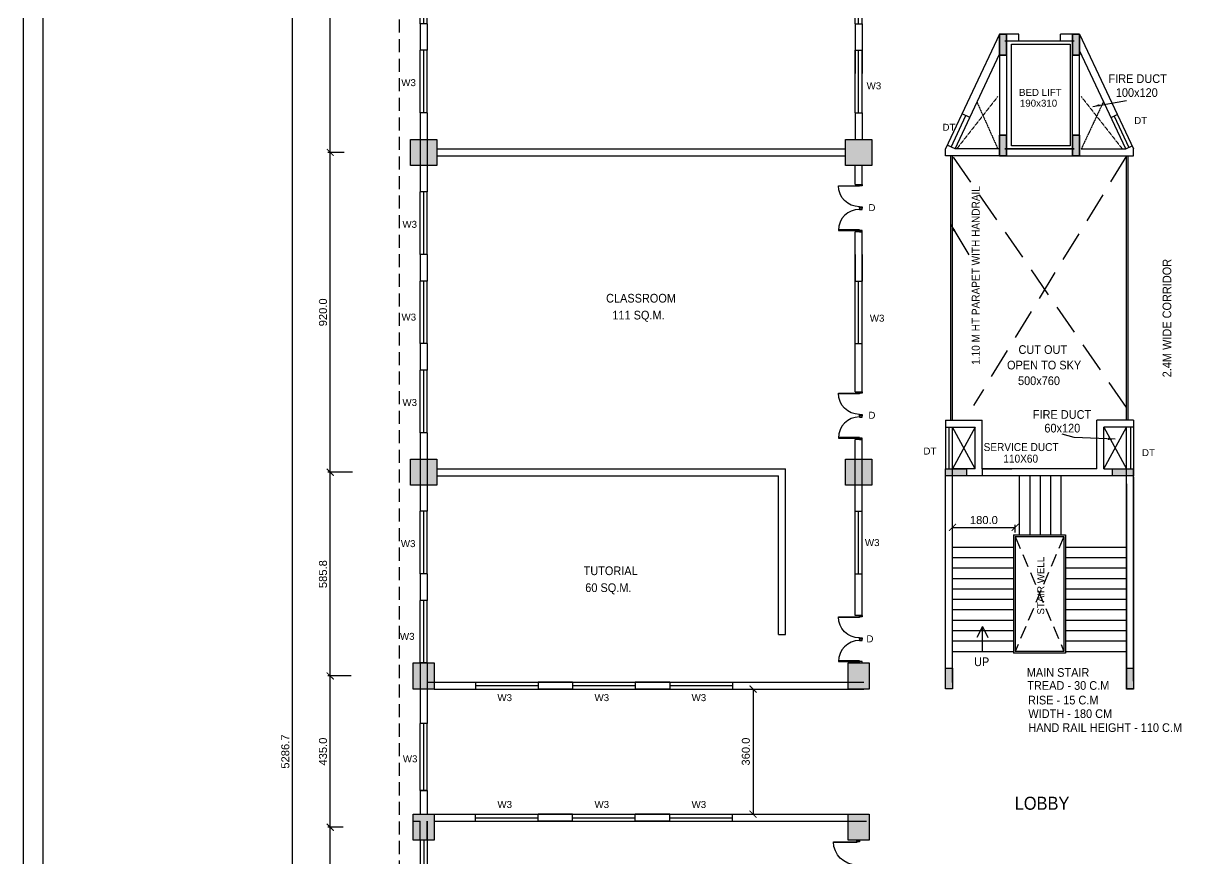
# Model space of a CAD drawing. Extents: x 53439 to 79867, y -144071 to -73305.
# Drawn here: x 58128 to 61477, y -112705 to -110302 of the extents above; entities that cross this region are included whole.
import ezdxf

# ---------------------------------------------------------------- set-up
doc = ezdxf.new("R2010")
doc.units = 0
doc.header["$LTSCALE"] = 0.1
doc.header["$MEASUREMENT"] = 0
doc.header["$PDMODE"] = 35
doc.header["$PDSIZE"] = -0.8
doc.linetypes.add('HIDDEN', pattern=[0.375, 0.25, -0.125])
doc.layers.get('0').update_dxf_attribs({"linetype": 'CONTINUOUS'})
doc.layers.get('DEFPOINTS').update_dxf_attribs({"linetype": 'CONTINUOUS'})
for name, color, linetype in [('BOR', 200, 'CONTINUOUS'), ('BOR1', 230, 'CONTINUOUS'), ('COR_HA', 40, 'CONTINUOUS'), ('DOOR', 30, 'CONTINUOUS'), ('HAT', 253, 'CONTINUOUS'), ('LAYER4', 130, 'CONTINUOUS'), ('STAIR', 142, 'CONTINUOUS'), ('TEXT', 7, 'CONTINUOUS'), ('TEXT-3', 130, 'CONTINUOUS'), ('THIN_HA', 253, 'CONTINUOUS'), ('WALL', 6, 'CONTINUOUS'), ('WIN', 102, 'CONTINUOUS')]:
    doc.layers.add(name, color=color, linetype=linetype)
doc.styles.add('1MM', font='arial.ttf')
doc.styles.add('DIM', font='arial.ttf', dxfattribs={"width": 0.7, "height": 1})
doc.styles.add('DUTCH', font='arial.ttf')
doc.dimstyles.new('KRI', dxfattribs={"dimtxt": 23, "dimasz": 20, "dimexe": 7, "dimexo": 0, "dimgap": 9, "dimtad": 1, "dimdec": 1, "dimzin": 1, "dimtxsty": '1MM', "dimblk": 'ARCHTICK', "dimcen": 0.5, "dimclrd": 252, "dimclre": 252, "dimclrt": 7, "dimaunit": 1, "dimadec": 8, "dimazin": 3, "dimtfac": 1, "dimtdec": 1, "dimtmove": 0, "dimatfit": 3})

# ---------------------------------------------------------------- blocks, each defined once
blk = doc.blocks.new('_ARCHTICK')
at = {"layer": 'WALL', "color": 0, "const_width": 0.15}
blk.add_lwpolyline([(-0.5, -0.5), (0.5, 0.5)], dxfattribs=at)
blk = doc.blocks.new('*D205')
at = {"layer": 'DEFPOINTS', "color": 0, "linetype": 'CONTINUOUS', "ltscale": 0.1}
for p in [(60188.9, -112216.9, 0), (60188.9, -112576.9, 0), (60225.1, -112576.9)]:
    blk.add_point(p, dxfattribs=at)
at = {"layer": 'LAYER4', "color": 252, "linetype": 'CONTINUOUS', "ltscale": 0.1}
for p, q in [((60188.9, -112216.9), (60232.1, -112216.9)), ((60225.1, -112216.9), (60225.1, -112576.9)), ((60188.9, -112576.9), (60232.1, -112576.9))]:
    blk.add_line(p, q, dxfattribs=at)
at = {"layer": 'LAYER4', "color": 252, "linetype": 'CONTINUOUS', "ltscale": 0.1, "xscale": 20, "yscale": 20, "zscale": 20}
for p, rotation in [((60225.1, -112216.9), 90), ((60225.1, -112576.9), 270)]:
    blk.add_blockref('_ARCHTICK', p, dxfattribs=dict(at, rotation=rotation))
at = {"layer": 'LAYER4', "color": 7, "linetype": 'CONTINUOUS', "ltscale": 0.1, "insert": (60204.4, -112396.9), "char_height": 23, "attachment_point": 5, "rotation": 90, "style": '1MM'}
blk.add_mtext('360.0', dxfattribs=at)
blk = doc.blocks.new('COL')
at = {"layer": 'LAYER4', "linetype": 'CONTINUOUS', "ltscale": 0.1}
blk.add_hatch(color=256, dxfattribs=at).paths.add_polyline_path([(3474.816, -1756.199), (3474.816, -1755.999), (3475.416, -1755.999), (3475.416, -1756.199)])
blk.add_lwpolyline([(3474.816, -1756.199), (3474.816, -1755.999), (3475.416, -1755.999), (3475.416, -1756.199)], close=True, dxfattribs=at)
blk = doc.blocks.new('HHRH')
at = {"layer": 'THIN_HA', "linetype": 'CONTINUOUS', "ltscale": 0.1}
blk.add_hatch(color=2, dxfattribs=at).paths.add_polyline_path([(-6923.03, -1177.102), (-6922.28, -1177.102), (-6922.28, -1177.852), (-6923.03, -1177.852)])
at = {"layer": 'THIN_HA', "color": 2, "linetype": 'CONTINUOUS', "ltscale": 0.1}
blk.add_lwpolyline([(-6923.03, -1177.102), (-6922.28, -1177.102), (-6922.28, -1177.852), (-6923.03, -1177.852)], close=True, dxfattribs=at)
blk = doc.blocks.new('HHYT')
at = {"layer": 'THIN_HA', "linetype": 'CONTINUOUS', "ltscale": 0.1}
blk.add_hatch(color=2, dxfattribs=at).paths.add_polyline_path([(-6922.955, -1152.844), (-6922.355, -1152.844), (-6922.355, -1153.594), (-6922.955, -1153.594)])
at = {"layer": 'THIN_HA', "color": 2, "linetype": 'CONTINUOUS', "ltscale": 0.1}
blk.add_lwpolyline([(-6922.955, -1152.844), (-6922.355, -1152.844), (-6922.355, -1153.594), (-6922.955, -1153.594)], close=True, dxfattribs=at)
blk = doc.blocks.new('HYTYH')
at = {"layer": 'THIN_HA', "linetype": 'CONTINUOUS', "ltscale": 0.1}
for points in [[(-6906.106, -1130.411), (-6905.906, -1130.411), (-6905.906, -1131.011), (-6906.106, -1131.011)], [(-6904.006, -1130.411), (-6903.806, -1130.411), (-6903.806, -1131.011), (-6904.006, -1131.011)], [(-6906.106, -1133.311), (-6905.906, -1133.311), (-6905.906, -1133.911), (-6906.106, -1133.911)], [(-6904.006, -1133.311), (-6903.806, -1133.311), (-6903.806, -1133.911), (-6904.006, -1133.911)], [(-6907.055, -1142.911), (-6907.055, -1143.111), (-6907.655, -1143.111), (-6907.655, -1142.911)], [(-6902.255, -1142.911), (-6902.255, -1143.111), (-6902.855, -1143.111), (-6902.855, -1142.911)], [(-6907.655, -1148.64), (-6907.455, -1148.64), (-6907.455, -1149.24), (-6907.655, -1149.24)], [(-6902.455, -1148.644), (-6902.255, -1148.644), (-6902.255, -1149.244), (-6902.455, -1149.244)]]:
    blk.add_hatch(color=2, dxfattribs=at).paths.add_polyline_path(points)
at = {"layer": 'THIN_HA', "color": 2, "linetype": 'CONTINUOUS', "ltscale": 0.1}
for points in [[(-6906.106, -1130.411), (-6905.906, -1130.411), (-6905.906, -1131.011), (-6906.106, -1131.011)], [(-6904.006, -1130.411), (-6903.806, -1130.411), (-6903.806, -1131.011), (-6904.006, -1131.011)], [(-6906.106, -1133.311), (-6905.906, -1133.311), (-6905.906, -1133.911), (-6906.106, -1133.911)], [(-6904.006, -1133.311), (-6903.806, -1133.311), (-6903.806, -1133.911), (-6904.006, -1133.911)], [(-6907.055, -1142.911), (-6907.055, -1143.111), (-6907.655, -1143.111), (-6907.655, -1142.911)], [(-6902.255, -1142.911), (-6902.255, -1143.111), (-6902.855, -1143.111), (-6902.855, -1142.911)], [(-6907.655, -1148.64), (-6907.455, -1148.64), (-6907.455, -1149.24), (-6907.655, -1149.24)], [(-6902.455, -1148.644), (-6902.255, -1148.644), (-6902.255, -1149.244), (-6902.455, -1149.244)]]:
    blk.add_lwpolyline(points, close=True, dxfattribs=at)
at = {"layer": 'THIN_HA', "color": 2, "linetype": 'CONTINUOUS'}
for name, p in [('HHRH', (0, 43.667)), ('HHRH', (12.5, 43.667)), ('HHRH', (0, 34.467)), ('HHRH', (12.5, 34.467)), ('HHYT', (0, 4.35)), ('HHYT', (12.5, 4.35)), ('HHYT', (0, 0)), ('HHYT', (12.5, 0))]:
    blk.add_blockref(name, p, dxfattribs=at)
blk = doc.blocks.new('*D230')
at = {"layer": 'DEFPOINTS', "color": 0, "linetype": 'CONTINUOUS', "ltscale": 0.1}
for p in [(59009.9, -112614.4), (59047.5, -112614.4), (59086.7, -113200.3)]:
    blk.add_point(p, dxfattribs=at)
at = {"layer": 'WALL', "color": 252, "linetype": 'CONTINUOUS', "ltscale": 0.1}
for p, q in [((59047.5, -112614.4), (59002.9, -112614.4)), ((59009.9, -113200.3), (59009.9, -112614.4)), ((59086.7, -113200.3), (59002.9, -113200.3))]:
    blk.add_line(p, q, dxfattribs=at)
at = {"layer": 'WALL', "color": 252, "linetype": 'CONTINUOUS', "ltscale": 0.1, "xscale": 20, "yscale": 20, "zscale": 20}
for p, rotation in [((59009.9, -112614.4), 90), ((59009.9, -113200.3), 270)]:
    blk.add_blockref('_ARCHTICK', p, dxfattribs=dict(at, rotation=rotation))
at = {"layer": 'WALL', "color": 7, "linetype": 'CONTINUOUS', "ltscale": 0.1, "insert": (58989.1, -112907.3), "char_height": 23, "attachment_point": 5, "rotation": 90, "style": '1MM'}
blk.add_mtext('585.8', dxfattribs=at)
blk = doc.blocks.new('*D231')
at = {"layer": 'DEFPOINTS', "color": 0, "linetype": 'CONTINUOUS', "ltscale": 0.1}
for p in [(59009.9, -112179.4), (59070.4, -112179.4), (59047.5, -112614.4)]:
    blk.add_point(p, dxfattribs=at)
at = {"layer": 'WALL', "color": 252, "linetype": 'CONTINUOUS', "ltscale": 0.1}
for p, q in [((59070.4, -112179.4), (59002.9, -112179.4)), ((59009.9, -112614.4), (59009.9, -112179.4)), ((59047.5, -112614.4), (59002.9, -112614.4))]:
    blk.add_line(p, q, dxfattribs=at)
at = {"layer": 'WALL', "color": 252, "linetype": 'CONTINUOUS', "ltscale": 0.1, "xscale": 20, "yscale": 20, "zscale": 20}
for p, rotation in [((59009.9, -112179.4), 90), ((59009.9, -112614.4), 270)]:
    blk.add_blockref('_ARCHTICK', p, dxfattribs=dict(at, rotation=rotation))
at = {"layer": 'WALL', "color": 7, "linetype": 'CONTINUOUS', "ltscale": 0.1, "insert": (58989.1, -112396.9), "char_height": 23, "attachment_point": 5, "rotation": 90, "style": '1MM'}
blk.add_mtext('435.0', dxfattribs=at)
blk = doc.blocks.new('*D232')
at = {"layer": 'DEFPOINTS', "color": 0, "linetype": 'CONTINUOUS', "ltscale": 0.1}
for p in [(59009.9, -111593.6), (59074.2, -111593.6), (59070.4, -112179.4)]:
    blk.add_point(p, dxfattribs=at)
at = {"layer": 'WALL', "color": 252, "linetype": 'CONTINUOUS', "ltscale": 0.1}
for p, q in [((59074.2, -111593.6), (59002.9, -111593.6)), ((59009.9, -112179.4), (59009.9, -111593.6)), ((59070.4, -112179.4), (59002.9, -112179.4))]:
    blk.add_line(p, q, dxfattribs=at)
at = {"layer": 'WALL', "color": 252, "linetype": 'CONTINUOUS', "ltscale": 0.1, "xscale": 20, "yscale": 20, "zscale": 20}
for p, rotation in [((59009.9, -111593.6), 90), ((59009.9, -112179.4), 270)]:
    blk.add_blockref('_ARCHTICK', p, dxfattribs=dict(at, rotation=rotation))
at = {"layer": 'WALL', "color": 7, "linetype": 'CONTINUOUS', "ltscale": 0.1, "insert": (58989.1, -111886.5), "char_height": 23, "attachment_point": 5, "rotation": 90, "style": '1MM'}
blk.add_mtext('585.8', dxfattribs=at)
blk = doc.blocks.new('*D233')
at = {"layer": 'DEFPOINTS', "color": 0, "linetype": 'CONTINUOUS', "ltscale": 0.1}
for p in [(59009.9, -110673.6), (59049.9, -110673.6), (59074.2, -111593.6)]:
    blk.add_point(p, dxfattribs=at)
at = {"layer": 'WALL', "color": 252, "linetype": 'CONTINUOUS', "ltscale": 0.1}
for p, q in [((59049.9, -110673.6), (59002.9, -110673.6)), ((59009.9, -111593.6), (59009.9, -110673.6)), ((59074.2, -111593.6), (59002.9, -111593.6))]:
    blk.add_line(p, q, dxfattribs=at)
at = {"layer": 'WALL', "color": 252, "linetype": 'CONTINUOUS', "ltscale": 0.1, "xscale": 20, "yscale": 20, "zscale": 20}
for p, rotation in [((59009.9, -110673.6), 90), ((59009.9, -111593.6), 270)]:
    blk.add_blockref('_ARCHTICK', p, dxfattribs=dict(at, rotation=rotation))
at = {"layer": 'WALL', "color": 7, "linetype": 'CONTINUOUS', "ltscale": 0.1, "insert": (58989.1, -111133.6), "char_height": 23, "attachment_point": 5, "rotation": 90, "style": '1MM'}
blk.add_mtext('920.0', dxfattribs=at)
blk = doc.blocks.new('*D234')
at = {"layer": 'DEFPOINTS', "color": 0, "linetype": 'CONTINUOUS', "ltscale": 0.1}
for p in [(59009.9, -109753.6), (59055.6, -109753.6), (59049.9, -110673.6)]:
    blk.add_point(p, dxfattribs=at)
at = {"layer": 'WALL', "color": 252, "linetype": 'CONTINUOUS', "ltscale": 0.1}
for p, q in [((59055.6, -109753.6), (59002.9, -109753.6)), ((59009.9, -110673.6), (59009.9, -109753.6)), ((59049.9, -110673.6), (59002.9, -110673.6))]:
    blk.add_line(p, q, dxfattribs=at)
at = {"layer": 'WALL', "color": 252, "linetype": 'CONTINUOUS', "ltscale": 0.1, "xscale": 20, "yscale": 20, "zscale": 20}
for p, rotation in [((59009.9, -109753.6), 90), ((59009.9, -110673.6), 270)]:
    blk.add_blockref('_ARCHTICK', p, dxfattribs=dict(at, rotation=rotation))
at = {"layer": 'WALL', "color": 7, "linetype": 'CONTINUOUS', "ltscale": 0.1, "insert": (58989.1, -110213.6), "char_height": 23, "attachment_point": 5, "rotation": 90, "style": '1MM'}
blk.add_mtext('920.0', dxfattribs=at)
blk = doc.blocks.new('*D235')
at = {"layer": 'DEFPOINTS', "color": 0, "linetype": 'CONTINUOUS', "ltscale": 0.1}
for p in [(58901.6, -109753.6), (58931.2, -109753.6), (58931.2, -115040.3)]:
    blk.add_point(p, dxfattribs=at)
at = {"layer": 'WALL', "color": 252, "linetype": 'CONTINUOUS', "ltscale": 0.1}
for p, q in [((58931.2, -109753.6), (58894.6, -109753.6)), ((58901.6, -115040.3), (58901.6, -109753.6)), ((58931.2, -115040.3), (58894.6, -115040.3))]:
    blk.add_line(p, q, dxfattribs=at)
at = {"layer": 'WALL', "color": 252, "linetype": 'CONTINUOUS', "ltscale": 0.1, "xscale": 20, "yscale": 20, "zscale": 20}
for p, rotation in [((58901.6, -109753.6), 90), ((58901.6, -115040.3), 270)]:
    blk.add_blockref('_ARCHTICK', p, dxfattribs=dict(at, rotation=rotation))
at = {"layer": 'WALL', "color": 7, "linetype": 'CONTINUOUS', "ltscale": 0.1, "insert": (58880.9, -112396.9), "char_height": 23, "attachment_point": 5, "rotation": 90, "style": '1MM'}
blk.add_mtext('5286.7', dxfattribs=at)
blk = doc.blocks.new('*D196')
at = {"layer": 'DEFPOINTS', "color": 0, "linetype": 'CONTINUOUS', "ltscale": 0.1}
for p in [(60798.5, -111766.4, 0), (60978.5, -111751.9), (60978.5, -111766.4, 0)]:
    blk.add_point(p, dxfattribs=at)
at = {"layer": 'WALL', "color": 252, "linetype": 'CONTINUOUS', "ltscale": 0.1}
for p, q in [((60798.5, -111766.4), (60798.5, -111744.9)), ((60798.5, -111751.9), (60978.5, -111751.9)), ((60978.5, -111766.4), (60978.5, -111744.9))]:
    blk.add_line(p, q, dxfattribs=at)
at = {"layer": 'WALL', "color": 252, "linetype": 'CONTINUOUS', "ltscale": 0.1, "xscale": 20, "yscale": 20, "zscale": 20, "rotation": 180}
blk.add_blockref('_ARCHTICK', (60798.5, -111751.9), dxfattribs=at)
at = {"layer": 'WALL', "color": 252, "linetype": 'CONTINUOUS', "ltscale": 0.1, "xscale": 20, "yscale": 20, "zscale": 20}
blk.add_blockref('_ARCHTICK', (60978.5, -111751.9), dxfattribs=at)
at = {"layer": 'WALL', "color": 7, "linetype": 'CONTINUOUS', "ltscale": 0.1, "insert": (60888.5, -111731.1), "char_height": 23, "attachment_point": 5, "style": '1MM'}
blk.add_mtext('180.0', dxfattribs=at)
blk = doc.blocks.new('A$C764D24B9')
at = {"layer": 'DOOR'}
for points in [[(0.056, 0.111), (0.083, 0.111), (0.083, 1), (0.056, 1)], [(0, 0), (0.056, 0), (0.056, 0.111), (0, 0.111)], [(0.944, 0), (1, 0), (1, 0.111), (0.944, 0.111)]]:
    blk.add_lwpolyline(points, close=True, dxfattribs=at)
blk.add_arc((0.056, 0.111), 0.889, 0, 90, dxfattribs=at)

msp = doc.modelspace()

# ---------------------------------------------------------------- hatches: boundary and pattern name
at = {"layer": 'LAYER4', "linetype": 'CONTINUOUS', "ltscale": 0.1}
for points in [[(60933.4, -110393.59), (60953.4, -110393.59), (60953.4, -110333.59), (60933.4, -110333.59)], [(61143.4, -110393.59), (61163.4, -110393.59), (61163.4, -110333.59), (61143.4, -110333.59)], [(60933.4, -110683.59), (60953.4, -110683.59), (60953.4, -110623.59), (60933.4, -110623.59)], [(61143.4, -110683.59), (61163.4, -110683.59), (61163.4, -110623.59), (61143.4, -110623.59)]]:
    msp.add_hatch(color=256, dxfattribs=at).paths.add_polyline_path(points)

# ---------------------------------------------------------------- linework, layer by layer
at = {"layer": 'BOR'}
msp.add_lwpolyline([(74392.11, -108900.79), (58184.29, -108900.79), (58184.29, -117092.07), (74392.11, -117092.07)], close=True, dxfattribs=at)
at = {"layer": 'BOR1'}
msp.add_lwpolyline([(74448.63, -108844.26), (58127.76, -108844.26), (58127.76, -117148.6), (74448.63, -117148.6)], close=True, dxfattribs=at)
at = {"layer": 'COR_HA', "linetype": 'CONTINUOUS', "ltscale": 0.1}
msp.add_line((59268.54, -112508.49, 2.94), (59288.54, -112508.49, 2.94), dxfattribs=at)
msp.add_lwpolyline([(60968, -110362.06), (61136.33, -110362.06), (61136.33, -110654.21), (60968, -110654.21)], close=True, dxfattribs=at)
at = {"layer": 'DOOR', "linetype": 'HIDDEN', "ltscale": 1500}
msp.add_line((59208.54, -115110.25), (59208.54, -109683.59, 0), dxfattribs=at)
at = {"layer": 'DOOR', "linetype": 'CONTINUOUS', "ltscale": 0.1}
for p, q in [((60973.54, -111773.59, 0), (60973.54, -112113.59, 0)), ((60973.54, -111773.59, 0), (61123.54, -111773.59, 0)), ((60978.54, -111778.59, 0), (60978.54, -112108.59, 0)), ((60978.54, -111778.59, 0), (61118.54, -111778.59, 0)), ((61118.54, -111778.59, 0), (61118.54, -112108.59, 0)), ((61123.54, -111773.59, 0), (61123.54, -112113.59, 0)), ((61123.54, -112113.59, 0), (60973.54, -112113.59, 0)), ((61118.54, -112108.59, 0), (60978.54, -112108.59, 0))]:
    msp.add_line(p, q, dxfattribs=at)
at = {"layer": 'DOOR', "linetype": 'HIDDEN', "ltscale": 1500}
for points in [[(61118.54, -111778.59), (60978.54, -112108.59)], [(60978.54, -111778.59), (61118.54, -112108.59)]]:
    msp.add_lwpolyline(points, dxfattribs=at)
at = {"layer": 'LAYER4', "color": 1, "linetype": 'HIDDEN', "ltscale": 35}
for p, q in [((60928.4, -110513.11, 0), (60810.24, -110663.59, 0)), ((60868.75, -110529.05, 0), (60928.68, -110663.59, 0)), ((61168.4, -110513.11, 0), (61286.56, -110663.59, 0)), ((61232.42, -110527.13, 0), (61168.4, -110663.59, 0))]:
    msp.add_line(p, q, dxfattribs=at)
at = {"layer": 'LAYER4', "linetype": 'CONTINUOUS', "ltscale": 0.1}
for p, q in [((60794.54, -110658.37, 0), (60837.08, -110567.87, 0)), ((61262.95, -110568.84, 0), (61305.49, -110659.33, 0)), ((60793.54, -111443.59, 0), (60793.54, -110683.59, 0)), ((60793.54, -111443.59, 0), (60793.54, -110683.59, 0)), ((60798.54, -111443.59, 0), (60798.54, -110683.59, 0)), ((60798.54, -111443.59, 0), (60798.54, -110683.59, 0)), ((61298.54, -111443.59, 0), (61298.54, -110683.59, 0)), ((61298.54, -111443.59, 0), (61298.54, -110683.59, 0)), ((61303.54, -111443.59, 0), (61303.54, -110683.59, 0)), ((61303.54, -111443.59, 0), (61303.54, -110683.59, 0)), ((60863.54, -111583.59, 0), (60798.54, -111463.59, 0)), ((60863.54, -111463.59, 0), (60798.54, -111583.59, 0)), ((61233.54, -111583.59, 0), (61298.54, -111463.59, 0)), ((61233.54, -111463.59, 0), (61298.54, -111583.59, 0)), ((61298.54, -112073.95, 0), (61298.54, -111463.59, 0)), ((61298.54, -111626.55, 0), (61298.54, -112216.92, 0)), ((61318.54, -111606.55, 0), (61318.54, -112216.92, 0))]:
    msp.add_line(p, q, dxfattribs=at)
at = {"layer": 'LAYER4', "color": 1, "linetype": 'HIDDEN', "ltscale": 3500}
for p, q in [((61298.54, -111406.92, 0), (60798.54, -110683.59, 0)), ((61298.54, -110683.59, 0), (60858.54, -111401.55, 0))]:
    msp.add_line(p, q, dxfattribs=at)
at = {"layer": 'LAYER4', "linetype": 'CONTINUOUS', "ltscale": 0.1}
for points in [[(60933.4, -110393.59), (60953.4, -110393.59), (60953.4, -110333.59), (60933.4, -110333.59), (60933.4, -110393.59)], [(61143.4, -110393.59), (61163.4, -110393.59), (61163.4, -110333.59), (61143.4, -110333.59), (61143.4, -110393.59)], [(60933.4, -110683.59), (60953.4, -110683.59), (60953.4, -110623.59), (60933.4, -110623.59), (60933.4, -110683.59)], [(61143.4, -110683.59), (61163.4, -110683.59), (61163.4, -110623.59), (61143.4, -110623.59), (61143.4, -110683.59)], [(60788, -111463.59), (60788, -111583.59)], [(61318.54, -111463.59), (61298.54, -111463.59)], [(61309.64, -111463.59), (61309.64, -111583.59)]]:
    msp.add_lwpolyline(points, dxfattribs=at)
at = {"layer": 'STAIR', "linetype": 'CONTINUOUS', "ltscale": 0.1}
for p, q in [((60991.05, -111773.59, 0), (60991.05, -111603.59, 0)), ((61021.05, -111773.59, 0), (61021.05, -111603.59, 0)), ((61051.05, -111773.59, 0), (61051.05, -111603.59, 0)), ((61081.05, -111773.59, 0), (61081.05, -111603.59, 0)), ((61111.05, -111773.59, 0), (61111.05, -111603.59, 0)), ((60798.54, -111808.59, 0), (60973.54, -111808.59, 0)), ((61123.54, -111808.59, 0), (61298.54, -111808.59, 0)), ((60798.54, -111838.59, 0), (60973.54, -111838.59, 0)), ((60798.54, -111868.59, 0), (60973.54, -111868.59, 0)), ((61123.54, -111838.59, 0), (61298.54, -111838.59, 0)), ((61123.54, -111868.59, 0), (61298.54, -111868.59, 0)), ((60798.54, -111898.59, 0), (60973.54, -111898.59, 0)), ((61123.54, -111898.59, 0), (61298.54, -111898.59, 0)), ((60798.54, -111928.59, 0), (60973.54, -111928.59, 0)), ((61123.54, -111928.59, 0), (61298.54, -111928.59, 0)), ((60798.54, -111958.59, 0), (60973.54, -111958.59, 0)), ((61123.54, -111958.59, 0), (61298.54, -111958.59, 0)), ((60798.54, -111988.59, 0), (60973.54, -111988.59, 0)), ((61123.54, -111988.59, 0), (61298.54, -111988.59, 0)), ((60798.54, -112018.59, 0), (60973.54, -112018.59, 0)), ((61123.54, -112018.59, 0), (61298.54, -112018.59, 0)), ((60798.54, -112048.59, 0), (60973.54, -112048.59, 0)), ((61123.54, -112048.59, 0), (61298.54, -112048.59, 0)), ((60798.54, -112078.59, 0), (60973.54, -112078.59, 0)), ((61123.54, -112078.59, 0), (61298.54, -112078.59, 0)), ((60798.54, -112108.59, 0), (60973.54, -112108.59, 0)), ((61123.54, -112108.59, 0), (61298.54, -112108.59, 0))]:
    msp.add_line(p, q, dxfattribs=at)
at = {"layer": 'WALL', "linetype": 'CONTINUOUS', "ltscale": 0.1}
for p, q in [((59268.54, -110303.59), (59268.54, -110379.84)), ((59268.54, -110303.59), (59268.54, -110379.84)), ((59268.54, -110303.59), (59268.54, -110379.84)), ((59288.54, -110303.59, 0), (59268.54, -110303.59, 0)), ((59288.54, -110303.59), (59288.54, -110379.84)), ((59288.54, -110303.59), (59288.54, -110379.84)), ((59288.54, -110303.59), (59288.54, -110379.84)), ((60518.54, -110303.59, 0), (60518.54, -110426.09, 0)), ((60518.54, -110303.59, 0), (60518.54, -110446.79, 0)), ((60518.54, -110303.59), (60538.54, -110303.59)), ((60538.54, -110303.59, 0), (60538.54, -110426.09, 0)), ((60538.54, -110303.59, 0), (60538.54, -110446.69, 0)), ((59288.54, -110335.62, 0), (59288.54, -110379.84, 0)), ((59288.54, -110335.62, 0), (59288.54, -110379.84, 0)), ((59288.54, -110335.62, 0), (59288.54, -110379.84, 0)), ((60933.68, -110333.59, 0), (60778.54, -110663.59, 0)), ((60943.16, -110333.59, 0), (60933.68, -110333.59, 0)), ((60988.54, -110333.59), (60938.16, -110333.59)), ((61148.4, -110353.59), (60948.4, -110353.59)), ((60953.4, -110333.59, 0), (60953.4, -110353.59, 0)), ((60953.4, -110353.59), (60953.4, -110683.59)), ((61158.91, -110333.59), (61108.54, -110333.59)), ((61163.4, -110333.59), (61153.91, -110333.59)), ((61163.4, -110333.59, 0), (61318.54, -110663.59, 0)), ((59288.54, -110379.84, 0), (59268.54, -110379.84, 0)), ((60518.54, -110379.84), (60538.54, -110379.84)), ((60953.4, -110363.59, 0), (60953.4, -110663.59, 0)), ((61143.4, -110663.59, 0), (61143.4, -110363.59, 0)), ((61163.4, -110663.59, 0), (61163.4, -110390.67, 0)), ((59268.54, -110559.84), (59268.54, -110787.34)), ((59268.54, -110559.84), (59268.54, -110787.34)), ((59288.54, -110559.84, 0), (59268.54, -110559.84, 0)), ((59288.54, -110559.84), (59288.54, -110787.34)), ((60518.54, -110559.84, 0), (60518.54, -110636.09, 0)), ((60518.54, -110559.84), (60538.54, -110559.84)), ((60538.54, -110559.84, 0), (60538.54, -110636.09, 0)), ((60848.18, -110573.09, 0), (60825.99, -110562.66, 0)), ((60518.54, -110583.05, 0), (60518.54, -110636.09, 0)), ((60538.54, -110591.09, 0), (60538.54, -110636.09, 0)), ((61253.9, -110573.09, 0), (61272, -110564.58, 0)), ((60805.63, -110663.59, 0), (60783.44, -110653.16, 0)), ((61296.45, -110663.59, 0), (61314.54, -110655.08, 0)), ((59288.54, -110683.59), (59288.54, -110787.34)), ((59316.04, -110663.59), (60491.04, -110663.59)), ((59316.04, -110683.59), (60491.04, -110683.59)), ((60933.4, -110663.59), (60933.4, -110683.59)), ((60938.16, -110683.59, 0), (61168.54, -110683.59, 0)), ((61148.4, -110663.59, 0), (60948.4, -110663.59, 0)), ((60948.4, -110663.59, 0), (61148.4, -110663.59, 0)), ((61318.54, -110683.59, 0), (61318.54, -110663.59, 0)), ((60518.54, -110765.42, 0), (60518.54, -110711.09, 0)), ((60518.54, -110765.42, 0), (60518.54, -110711.09, 0)), ((60538.54, -110765.42, 0), (60538.54, -110711.09, 0)), ((60538.54, -110765.42, 0), (60538.54, -110711.09, 0)), ((59288.54, -110787.34, 0), (59268.54, -110787.34, 0)), ((60518.54, -111043.59, 0), (60518.54, -110901.78, 0)), ((60538.54, -111043.59, 0), (60538.54, -110901.78, 0)), ((59268.54, -110967.34), (59268.54, -111043.59)), ((59268.54, -110967.34), (59268.54, -111043.59)), ((59268.54, -110967.34), (59268.54, -111043.59)), ((59268.54, -110967.34), (59268.54, -111043.59)), ((59288.54, -110967.34, 0), (59268.54, -110967.34, 0)), ((59288.54, -110967.34), (59288.54, -111043.59)), ((59288.54, -110967.34), (59288.54, -111043.59)), ((59288.54, -110967.34), (59288.54, -111043.59)), ((59288.54, -110967.34), (59288.54, -111043.59)), ((60518.54, -111043.59, 0), (60518.54, -110967.34, 0)), ((60518.54, -111043.59, 0), (60518.54, -110967.34, 0)), ((60518.54, -111043.59, 0), (60518.54, -110967.34, 0)), ((60518.54, -110967.34, 0), (60518.54, -111043.59, 0)), ((60518.54, -110967.34, 0), (60518.54, -111043.59, 0)), ((60518.54, -110969.72, 0), (60518.54, -111043.59, 0)), ((60518.54, -110969.72, 0), (60518.54, -111043.59, 0)), ((60538.54, -111043.59, 0), (60538.54, -110967.34, 0)), ((60538.54, -111043.59, 0), (60538.54, -110967.34, 0)), ((60538.54, -111043.59, 0), (60538.54, -110967.34, 0)), ((60538.54, -110967.34, 0), (60538.54, -111043.59, 0)), ((60538.54, -110967.34, 0), (60538.54, -111043.59, 0)), ((60538.54, -110969.72, 0), (60538.54, -111043.59, 0)), ((60538.54, -110969.72, 0), (60538.54, -111043.59, 0)), ((59288.54, -111043.59, 0), (59268.54, -111043.59, 0)), ((60518.54, -111043.59, 0), (60538.54, -111043.59, 0)), ((60518.54, -111043.59), (60538.54, -111043.59)), ((59268.54, -111223.59), (59268.54, -111299.84)), ((59268.54, -111223.59), (59268.54, -111299.84)), ((59268.54, -111223.59), (59268.54, -111299.84)), ((59288.54, -111223.59, 0), (59268.54, -111223.59, 0)), ((59288.54, -111223.59), (59288.54, -111299.84)), ((59288.54, -111223.59), (59288.54, -111299.84)), ((59288.54, -111223.59), (59288.54, -111299.84)), ((60518.54, -111361.09, 0), (60518.54, -111223.59, 0)), ((60518.54, -111362.55, 0), (60518.54, -111223.59, 0)), ((60518.54, -111223.59, 0), (60538.54, -111223.59, 0)), ((60538.54, -111361.09, 0), (60538.54, -111223.59, 0)), ((60538.54, -111362.55, 0), (60538.54, -111223.59, 0)), ((59288.54, -111255.62, 0), (59288.54, -111299.84, 0)), ((59288.54, -111255.62, 0), (59288.54, -111299.84, 0)), ((59288.54, -111255.62, 0), (59288.54, -111299.84, 0)), ((59288.54, -111299.84, 0), (59268.54, -111299.84, 0)), ((60778.54, -111443.59, 0), (60883.54, -111443.59, 0)), ((60778.54, -111443.59, 0), (60778.54, -111583.59, 0)), ((60778.54, -111463.59, 0), (60863.54, -111463.59, 0)), ((60798.54, -111603.59, 0), (60798.54, -111463.59, 0)), ((60798.54, -111583.59, 0), (60798.54, -111463.59, 0)), ((60863.54, -111583.59, 0), (60863.54, -111463.59, 0)), ((60863.54, -111583.59, 0), (60863.54, -111463.59, 0)), ((60883.54, -111583.59, 0), (60883.54, -111443.59, 0)), ((61213.54, -111583.59, 0), (61213.54, -111443.59, 0)), ((61318.54, -111443.59, 0), (61213.54, -111443.59, 0)), ((61233.54, -111583.59, 0), (61233.54, -111463.59, 0)), ((61318.54, -111463.59, 0), (61233.54, -111463.59, 0)), ((61233.54, -111583.59, 0), (61233.54, -111463.59, 0)), ((61298.54, -111603.59, 0), (61298.54, -111463.59, 0)), ((61298.54, -111583.59, 0), (61298.54, -111463.59, 0)), ((61318.54, -111443.59, 0), (61318.54, -111583.59, 0)), ((59268.54, -111479.84), (59268.54, -111705.67)), ((59268.54, -111479.84), (59268.54, -111705.67)), ((59288.54, -111479.84, 0), (59268.54, -111479.84, 0)), ((59288.54, -111479.84), (59288.54, -111705.67)), ((60518.54, -111705.67, 0), (60518.54, -111498.91, 0)), ((60518.54, -111556.09), (60518.54, -111498.91, 0)), ((60538.54, -111705.67, 0), (60538.54, -111498.91, 0)), ((60538.54, -111603.59, 0), (60538.54, -111498.91, 0)), ((60518.54, -111556.09), (60538.54, -111556.09)), ((59316.04, -111583.59), (60318.54, -111583.59)), ((60318.54, -112060.56, 0), (60318.54, -111583.59, 0)), ((60778.54, -112198.59, 0), (60778.54, -111583.59, 0)), ((60863.54, -111583.59, 0), (60798.54, -111583.59, 0)), ((61213.54, -111583.59, 0), (60883.54, -111583.59, 0)), ((60883.54, -111583.59, 0), (60883.54, -111603.59, 0)), ((60883.54, -111583.59, 0), (60968.95, -111583.59, 0)), ((61233.54, -111583.59, 0), (61298.54, -111583.59, 0)), ((61318.54, -112193.95, 0), (61318.54, -111583.59, 0)), ((59288.54, -111603.59), (59288.54, -111705.67)), ((59316.04, -111603.59), (60298.54, -111603.59)), ((60298.54, -112060.56, 0), (60298.54, -111603.59, 0)), ((60798.54, -112198.59, 0), (60798.54, -111603.59, 0)), ((61298.54, -111603.59, 0), (60798.54, -111603.59, 0)), ((61298.54, -112211.92, 0), (61298.54, -111601.55, 0)), ((61298.54, -111626.55, 0), (61298.54, -112216.92, 0)), ((59288.54, -111705.67, 0), (59268.54, -111705.67, 0)), ((60518.54, -111705.67), (60538.54, -111705.67)), ((59268.54, -111885.67), (59268.54, -111961.92)), ((59268.54, -111885.67), (59268.54, -111961.92)), ((59268.54, -111885.67), (59268.54, -111961.92)), ((59268.54, -111885.67), (59268.54, -111961.92)), ((59268.54, -111885.67), (59268.54, -111961.92)), ((59288.54, -111885.67, 0), (59268.54, -111885.67, 0)), ((59288.54, -111885.67), (59288.54, -111961.92)), ((59288.54, -111885.67), (59288.54, -111961.92)), ((59288.54, -111885.67), (59288.54, -111961.92)), ((59288.54, -111885.67), (59288.54, -111961.92)), ((59288.54, -111885.67), (59288.54, -111961.92)), ((60518.54, -112005.56, 0), (60518.54, -111885.67, 0)), ((60518.54, -112005.56, 0), (60518.54, -111885.67, 0)), ((60518.54, -111885.67), (60538.54, -111885.67)), ((60538.54, -112005.56, 0), (60538.54, -111885.67, 0)), ((60538.54, -112005.56, 0), (60538.54, -111885.67, 0)), ((59288.54, -111961.92, 0), (59268.54, -111961.92, 0)), ((60884.16, -112036.62), (60868.16, -112069.12)), ((60884.16, -112108.12), (60884.16, -112036.62)), ((60884.16, -112036.62), (60900.16, -112069.12)), ((59268.54, -112141.92), (59268.54, -112315.92)), ((59288.54, -112141.92, 0), (59268.54, -112141.92, 0)), ((59288.54, -112141.92), (59288.54, -112315.92)), ((59288.54, -112196.92, 0), (59427.54, -112196.92, 0)), ((59427.54, -112196.92, 0), (59427.54, -112216.92, 0)), ((59607.54, -112196.92, 0), (59706.54, -112196.92, 0)), ((59607.54, -112196.92, 0), (59706.54, -112196.92, 0)), ((59607.54, -112196.92, 0), (59706.54, -112196.92, 0)), ((59607.54, -112196.92, 0), (59706.54, -112196.92, 0)), ((59607.54, -112196.92, 0), (59706.54, -112196.92, 0)), ((59607.54, -112196.92, 0), (59706.54, -112196.92, 0)), ((59607.54, -112196.92, 0), (59706.54, -112196.92, 0)), ((59607.54, -112196.92, 0), (59706.54, -112196.92, 0)), ((59607.54, -112196.92), (59706.54, -112196.92)), ((59607.54, -112196.92), (59706.54, -112196.92)), ((59607.54, -112196.92), (59706.54, -112196.92)), ((59706.54, -112196.92, 0), (59607.54, -112196.92, 0)), ((59706.54, -112196.92, 0), (59607.54, -112196.92, 0)), ((59706.54, -112196.92, 0), (59607.54, -112196.92, 0)), ((59607.54, -112196.92, 0), (59607.54, -112216.92, 0)), ((59706.54, -112196.92, 0), (59706.54, -112216.92, 0)), ((59886.54, -112196.92, 0), (59985.54, -112196.92, 0)), ((59886.54, -112196.92, 0), (59985.54, -112196.92, 0)), ((59886.54, -112196.92, 0), (59985.54, -112196.92, 0)), ((59886.54, -112196.92, 0), (59985.54, -112196.92, 0)), ((59886.54, -112196.92, 0), (59985.54, -112196.92, 0)), ((59886.54, -112196.92, 0), (59985.54, -112196.92, 0)), ((59886.54, -112196.92, 0), (59985.54, -112196.92, 0)), ((59886.54, -112196.92, 0), (59985.54, -112196.92, 0)), ((59886.54, -112196.92), (59985.54, -112196.92)), ((59886.54, -112196.92), (59985.54, -112196.92)), ((59886.54, -112196.92), (59985.54, -112196.92)), ((59985.54, -112196.92, 0), (59886.54, -112196.92, 0)), ((59985.54, -112196.92, 0), (59886.54, -112196.92, 0)), ((59985.54, -112196.92, 0), (59886.54, -112196.92, 0)), ((59886.54, -112196.92, 0), (59886.54, -112216.92, 0)), ((59985.54, -112196.92, 0), (59985.54, -112216.92, 0)), ((60165.54, -112196.92, 0), (60320.2, -112196.92, 0)), ((60165.54, -112196.92, 0), (60498.54, -112196.92, 0)), ((60165.54, -112196.92, 0), (60165.54, -112216.92, 0)), ((60470.2, -112196.92, 0), (60543.54, -112196.92, 0)), ((60470.2, -112196.92, 0), (60518.54, -112196.92, 0)), ((59308.54, -112216.92, 0), (59427.54, -112216.92, 0)), ((59607.54, -112216.92, 0), (59706.54, -112216.92, 0)), ((59607.54, -112216.92, 0), (59706.54, -112216.92, 0)), ((59607.54, -112216.92, 0), (59706.54, -112216.92, 0)), ((59607.54, -112216.92, 0), (59706.54, -112216.92, 0)), ((59607.54, -112216.92), (59706.54, -112216.92)), ((59607.54, -112216.92), (59706.54, -112216.92)), ((59706.54, -112216.92, 0), (59607.54, -112216.92, 0)), ((59706.54, -112216.92, 0), (59607.54, -112216.92, 0)), ((59886.54, -112216.92, 0), (59985.54, -112216.92, 0)), ((59886.54, -112216.92, 0), (59985.54, -112216.92, 0)), ((59886.54, -112216.92, 0), (59985.54, -112216.92, 0)), ((59886.54, -112216.92, 0), (59985.54, -112216.92, 0)), ((59886.54, -112216.92), (59985.54, -112216.92)), ((59886.54, -112216.92), (59985.54, -112216.92)), ((59985.54, -112216.92, 0), (59886.54, -112216.92, 0)), ((59985.54, -112216.92, 0), (59886.54, -112216.92, 0)), ((60165.54, -112216.92, 0), (60498.54, -112216.92, 0)), ((60470.2, -112216.92, 0), (60543.54, -112216.92, 0)), ((59288.54, -112315.92, 0), (59268.54, -112315.92, 0)), ((59288.54, -112315.92, 0), (59268.54, -112315.92, 0)), ((59288.54, -112315.92, 0), (59268.54, -112315.92, 0)), ((59268.54, -112508.49), (59268.54, -112576.92)), ((59288.54, -112508.49, 0), (59268.54, -112508.49, 0)), ((59288.54, -112508.49, 0), (59268.54, -112508.49, 0)), ((59288.54, -112508.49, 0), (59268.54, -112508.49, 0)), ((59288.54, -112508.49, 0), (59268.54, -112508.49, 0)), ((59268.54, -112508.49, 0), (59288.54, -112508.49, 0)), ((59288.54, -112508.49), (59288.54, -112576.92)), ((59248.54, -112576.92, 0), (59427.54, -112576.92, 0)), ((59248.54, -112596.92, 0), (59268.54, -112596.92, 0)), ((59268.54, -112651.92), (59268.54, -112596.92)), ((59288.54, -112651.92), (59288.54, -112596.92)), ((59308.54, -112596.92, 0), (59427.54, -112596.92, 0)), ((59336.04, -112576.92, 0), (59420.04, -112576.92, 0)), ((59371.04, -112596.92, 0), (59420.04, -112596.92, 0)), ((59427.54, -112596.92, 0), (59427.54, -112576.92, 0)), ((59607.54, -112576.92, 0), (59706.54, -112576.92, 0)), ((59607.54, -112576.92, 0), (59706.54, -112576.92, 0)), ((59607.54, -112576.92, 0), (59706.54, -112576.92, 0)), ((59607.54, -112576.92), (59706.54, -112576.92)), ((59607.54, -112576.92), (59706.54, -112576.92)), ((59706.54, -112576.92, 0), (59607.54, -112576.92, 0)), ((59706.54, -112576.92, 0), (59607.54, -112576.92, 0)), ((59607.54, -112596.92, 0), (59607.54, -112576.92, 0)), ((59607.54, -112596.92, 0), (59706.54, -112596.92, 0)), ((59607.54, -112596.92, 0), (59706.54, -112596.92, 0)), ((59607.54, -112596.92, 0), (59706.54, -112596.92, 0)), ((59607.54, -112596.92, 0), (59706.54, -112596.92, 0)), ((59607.54, -112596.92, 0), (59706.54, -112596.92, 0)), ((59607.54, -112596.92, 0), (59706.54, -112596.92, 0)), ((59607.54, -112596.92), (59706.54, -112596.92)), ((59607.54, -112596.92), (59706.54, -112596.92)), ((59607.54, -112596.92), (59706.54, -112596.92)), ((59706.54, -112596.92, 0), (59607.54, -112596.92, 0)), ((59706.54, -112596.92, 0), (59607.54, -112596.92, 0)), ((59706.54, -112596.92, 0), (59607.54, -112596.92, 0)), ((59706.54, -112596.92, 0), (59706.54, -112576.92, 0)), ((59886.54, -112576.92, 0), (59985.54, -112576.92, 0)), ((59886.54, -112576.92, 0), (59985.54, -112576.92, 0)), ((59886.54, -112576.92, 0), (59985.54, -112576.92, 0)), ((59886.54, -112576.92), (59985.54, -112576.92)), ((59886.54, -112576.92), (59985.54, -112576.92)), ((59985.54, -112576.92, 0), (59886.54, -112576.92, 0)), ((59985.54, -112576.92, 0), (59886.54, -112576.92, 0)), ((59886.54, -112596.92, 0), (59886.54, -112576.92, 0)), ((59886.54, -112596.92, 0), (59985.54, -112596.92, 0)), ((59886.54, -112596.92, 0), (59985.54, -112596.92, 0)), ((59886.54, -112596.92, 0), (59985.54, -112596.92, 0)), ((59886.54, -112596.92, 0), (59985.54, -112596.92, 0)), ((59886.54, -112596.92, 0), (59985.54, -112596.92, 0)), ((59886.54, -112596.92, 0), (59985.54, -112596.92, 0)), ((59886.54, -112596.92), (59985.54, -112596.92)), ((59886.54, -112596.92), (59985.54, -112596.92)), ((59886.54, -112596.92), (59985.54, -112596.92)), ((59985.54, -112596.92, 0), (59886.54, -112596.92, 0)), ((59985.54, -112596.92, 0), (59886.54, -112596.92, 0)), ((59985.54, -112596.92, 0), (59886.54, -112596.92, 0)), ((59985.54, -112596.92, 0), (59985.54, -112576.92, 0)), ((60165.54, -112576.92, 0), (60477.7, -112576.92, 0)), ((60165.54, -112596.92, 0), (60165.54, -112576.92, 0)), ((60165.54, -112596.92, 0), (60320.2, -112596.92, 0)), ((60165.54, -112596.92, 0), (60477.7, -112596.92, 0)), ((60477.7, -112576.92, 0), (60558.54, -112576.92)), ((60477.7, -112596.92, 0), (60551.04, -112596.92, 0)), ((60477.7, -112596.92, 0), (60498.54, -112596.92, 0)), ((59288.54, -112651.92, 0), (59268.54, -112651.92, 0))]:
    msp.add_line(p, q, dxfattribs=at)
at = {"layer": 'WALL', "color": 6, "linetype": 'CONTINUOUS', "ltscale": 0.1}
for p, q in [((60518.54, -110765.42, 0), (60538.54, -110765.42, 0)), ((60538.54, -110901.78, 0), (60518.54, -110901.78, 0)), ((60518.54, -111362.55, 0), (60538.54, -111362.55, 0)), ((60538.54, -111498.91, 0), (60518.54, -111498.91, 0)), ((60538.54, -112005.56), (60518.54, -112005.56, 0)), ((60298.54, -112060.56, 0), (60318.54, -112060.56, 0)), ((60298.54, -112196.92, 0), (60318.54, -112196.92, 0)), ((60298.54, -112596.92, 0), (60321.62, -112596.92, 0))]:
    msp.add_line(p, q, dxfattribs=at)
at = {"layer": 'WALL', "linetype": 'CONTINUOUS', "ltscale": 0.1}
for points in [[(59288.54, -110303.59), (59268.54, -110303.59)], [(60518.54, -110303.59), (60538.54, -110303.59)], [(60988.54, -110353.59), (60988.54, -110333.59)], [(61108.54, -110353.59), (61108.54, -110333.59)], [(59288.54, -110379.84), (59268.54, -110379.84)], [(60518.54, -110379.84), (60538.54, -110379.84)], [(60933.68, -110663.59), (60805.63, -110663.59), (60933.68, -110390.67), (60933.4, -110663.59)], [(61168.4, -110663.59), (61296.45, -110663.59), (61163.4, -110380.02)], [(59288.54, -110559.84), (59268.54, -110559.84)], [(60938.16, -110683.59), (60778.54, -110683.59), (60778.54, -110663.59)], [(60928.4, -110663.59), (60823.78, -110663.59)], [(61168.54, -110683.59), (61318.54, -110683.59)], [(59288.54, -110787.34), (59268.54, -110787.34)], [(59288.54, -110967.34), (59268.54, -110967.34)], [(59288.54, -111043.59), (59268.54, -111043.59)], [(60518.54, -111043.59), (60538.54, -111043.59)], [(60518.54, -111043.59), (60538.54, -111043.59)], [(59288.54, -111223.59), (59268.54, -111223.59)], [(60518.54, -111223.59), (60538.54, -111223.59)], [(59288.54, -111299.84), (59268.54, -111299.84)], [(59288.54, -111479.84), (59268.54, -111479.84)], [(59288.54, -111705.67), (59268.54, -111705.67)], [(60518.54, -111705.67), (60538.54, -111705.67)], [(59288.54, -111885.67), (59268.54, -111885.67)], [(60518.54, -111885.67), (60538.54, -111885.67)], [(59288.54, -111961.92), (59268.54, -111961.92)], [(59288.54, -112141.92), (59268.54, -112141.92)], [(59607.54, -112196.92), (59607.54, -112216.92)], [(59706.54, -112196.92), (59706.54, -112216.92)], [(59886.54, -112196.92), (59886.54, -112216.92)], [(59985.54, -112196.92), (59985.54, -112216.92)], [(60165.54, -112196.92), (60165.54, -112216.92)], [(59607.54, -112596.92), (59607.54, -112576.92)], [(59706.54, -112596.92), (59706.54, -112576.92)], [(59886.54, -112596.92), (59886.54, -112576.92)], [(59985.54, -112596.92), (59985.54, -112576.92)], [(60165.54, -112596.92), (60165.54, -112576.92)], [(59288.54, -112651.92), (59268.54, -112651.92)]]:
    msp.add_lwpolyline(points, dxfattribs=at)
at = {"layer": 'WIN'}
for p, q in [((59268.54, -110303.59, 0), (59268.54, -110123.59, 0)), ((59278.54, -110303.59, 0), (59278.54, -110123.59, 0)), ((59288.54, -110303.59, 0), (59288.54, -110123.59, 0)), ((60518.54, -110303.59), (60518.54, -110123.59)), ((60528.54, -110303.59), (60528.54, -110123.59)), ((60538.54, -110303.59), (60538.54, -110123.59)), ((59268.54, -110559.84, 0), (59268.54, -110379.84, 0)), ((59278.54, -110559.84, 0), (59278.54, -110379.84, 0)), ((59288.54, -110559.84, 0), (59288.54, -110379.84, 0)), ((60518.54, -110559.84), (60518.54, -110379.84)), ((60528.54, -110559.84), (60528.54, -110379.84)), ((60538.54, -110559.84), (60538.54, -110379.84)), ((59268.54, -110967.34, 0), (59268.54, -110787.34, 0)), ((59278.54, -110967.34, 0), (59278.54, -110787.34, 0)), ((59288.54, -110967.34, 0), (59288.54, -110787.34, 0)), ((59268.54, -111223.59, 0), (59268.54, -111043.59, 0)), ((59278.54, -111223.59, 0), (59278.54, -111043.59, 0)), ((59288.54, -111223.59, 0), (59288.54, -111043.59, 0)), ((60518.54, -111223.59, 0), (60518.54, -111043.59, 0)), ((60528.54, -111223.59, 0), (60528.54, -111043.59, 0)), ((60538.54, -111223.59, 0), (60538.54, -111043.59, 0)), ((59268.54, -111479.84, 0), (59268.54, -111299.84, 0)), ((59278.54, -111479.84, 0), (59278.54, -111299.84, 0)), ((59288.54, -111479.84, 0), (59288.54, -111299.84, 0)), ((59268.54, -111885.67, 0), (59268.54, -111705.67, 0)), ((59278.54, -111885.67, 0), (59278.54, -111705.67, 0)), ((59288.54, -111885.67, 0), (59288.54, -111705.67, 0)), ((60518.54, -111885.67), (60518.54, -111705.67)), ((60528.54, -111885.67), (60528.54, -111705.67)), ((60538.54, -111885.67, 0), (60538.54, -111705.67, 0)), ((59268.54, -112141.92, 0), (59268.54, -111961.92, 0)), ((59278.54, -112141.92, 0), (59278.54, -111961.92, 0)), ((59288.54, -112141.92, 0), (59288.54, -111961.92, 0)), ((59427.54, -112196.92, 0), (59607.54, -112196.92, 0)), ((59706.54, -112196.92, 0), (59886.54, -112196.92, 0)), ((59985.54, -112196.92, 0), (60165.54, -112196.92, 0)), ((59427.54, -112206.92, 0), (59607.54, -112206.92, 0)), ((59427.54, -112216.92, 0), (59607.54, -112216.92, 0)), ((59706.54, -112206.92, 0), (59886.54, -112206.92, 0)), ((59706.54, -112216.92, 0), (59886.54, -112216.92, 0)), ((59985.54, -112206.92, 0), (60165.54, -112206.92, 0)), ((59985.54, -112216.92, 0), (60165.54, -112216.92, 0)), ((59268.54, -112508.49, 0), (59268.54, -112315.92, 0)), ((59278.54, -112508.49, 0), (59278.54, -112315.92, 0)), ((59288.54, -112508.49, 0), (59288.54, -112315.92, 0)), ((59288.54, -112596.92, 0), (59288.54, -112831.92, 0)), ((59427.54, -112576.92, 0), (59607.54, -112576.92, 0)), ((59427.54, -112586.92, 0), (59607.54, -112586.92, 0)), ((59427.54, -112596.92, 0), (59607.54, -112596.92, 0)), ((59706.54, -112576.92, 0), (59886.54, -112576.92, 0)), ((59706.54, -112586.92, 0), (59886.54, -112586.92, 0)), ((59706.54, -112596.92, 0), (59886.54, -112596.92, 0)), ((59985.54, -112576.92, 0), (60165.54, -112576.92, 0)), ((59985.54, -112586.92, 0), (60165.54, -112586.92, 0)), ((59985.54, -112596.92, 0), (60165.54, -112596.92, 0)), ((59268.54, -112651.92, 0), (59268.54, -112831.92, 0)), ((59278.54, -112651.92, 0), (59278.54, -112831.92, 0))]:
    msp.add_line(p, q, dxfattribs=at)

# ---------------------------------------------------------------- block references
at = {"layer": 'LAYER4', "linetype": 'CONTINUOUS', "extrusion": (0, 0, -1), "xscale": -100, "yscale": 100, "zscale": -100}
for p, rotation in [((-408320.1, -287203.46, 0), 180), ((-408800.1, -287203.46, 0), 180), ((-236398.41, 235325.01, 0), 90), ((-236918.41, 235325.01, 0), 90)]:
    msp.add_blockref('COL', p, dxfattribs=dict(at, rotation=rotation))
at = {"layer": 'THIN_HA', "color": 2, "linetype": 'CONTINUOUS', "xscale": 100, "yscale": 100, "zscale": 100}
msp.add_blockref('HYTYH', (751544.01, 2707.49), dxfattribs=at)
at = {"layer": 'WALL', "linetype": 'CONTINUOUS', "ltscale": 0.1, "extrusion": (0, 0, -1), "xscale": 68.1818181827839, "yscale": 68.1818181827839, "zscale": -68.181818182769, "rotation": 269.9999999999756}
for p in [(-60538.54, -110765.42, 0), (-60538.54, -111362.55, 0), (-60538.54, -112005.56)]:
    msp.add_blockref('A$C764D24B9', p, dxfattribs=at)
at = {"layer": 'WALL', "linetype": 'CONTINUOUS', "ltscale": 0.1}
for p, xscale, yscale, zscale, rotation in [((60538.54, -110901.78, 0), 68.1818181827839, 68.1818181827839, 68.1818181827839, 90.00000000002446), ((60538.54, -111498.91, 0), 68.1818181827839, 68.1818181827839, 68.1818181827839, 90.00000000002446), ((60538.54, -112141.92), 68.1818181827839, 68.1818181827839, 68.1818181827839, 90.00000000002446), ((60531.34, -112651.92), -75.00000000106229, 75.00000000106229, 75.0000000010459, 90)]:
    msp.add_blockref('A$C764D24B9', p, dxfattribs=dict(at, xscale=xscale, yscale=yscale, zscale=zscale, rotation=rotation))

# ---------------------------------------------------------------- texts
at = {"style": 'DIM'}
for s, p in [('W3', (59214.18, -110482.92)), ('W3', (60551.52, -110491.97)), ('BED LIFT', (60989.45, -110510.94, 0)), ('190x310', (60991.97, -110541.95, 0)), ('DT', (60769.55, -110611.22)), ('DT', (61320.48, -110591.79)), ('D', (60556.7, -110842.31)), ('W3', (59217.39, -110890.42)), ('W3', (59214.77, -111157.13)), ('W3', (60560.66, -111160.33, 0)), ('W3', (59217.39, -111402.92)), ('D', (60556.7, -111439.44)), ('DT', (60714.85, -111542.59, 0)), ('DT', (61342.88, -111547.09)), ('W3', (59212.9, -111808.76)), ('W3', (60546.6, -111805.85)), ('W3', (59210.29, -112075.46)), ('D', (60550.95, -112082.45, 0)), ('W3', (59490.46, -112251.7, 0)), ('W3', (59769.46, -112251.7, 0)), ('W3', (60048.46, -112251.7, 0)), ('W3', (59218.63, -112427.67)), ('W3', (59490.46, -112558.92, 0)), ('W3', (59769.46, -112558.92, 0)), ('W3', (60048.46, -112558.92, 0))]:
    msp.add_text(s, height=20, dxfattribs=at).set_placement(p)
msp.add_text('STAIR WELL', height=20, rotation=90, dxfattribs=at).set_placement((61061.84, -112002.82))
at = {"layer": 'TEXT', "style": 'DUTCH', "width": 0.9}
for s, height, p in [('FIRE DUCT', 25, (61246.7, -110473.94, 0)), ('100x120', 25, (61267.65, -110514.01, 0)), ('CLASSROOM', 25, (59802.67, -111105.4, 0)), ('111 SQ.M.', 25, (59820.74, -111154.04, 0)), ('CUT OUT', 25, (60987.97, -111253.14, 0)), ('OPEN TO SKY', 25, (60955.1, -111297.72)), ('500x760', 25, (60986.6, -111342.72)), ('FIRE DUCT', 25, (61029.33, -111439.79, 0)), ('60x120', 25, (61062.38, -111479.05, 0)), ('SERVICE DUCT', 23, (60887.78, -111532.51, 0)), ('110X60', 23, (60944.56, -111565.84, 0)), ('TUTORIAL', 25, (59738.14, -111889.31, 0)), ('60 SQ.M.', 25, (59742.86, -111937.95, 0)), ('UP', 25, (60860.27, -112150.98)), ('LOBBY', 37.5, (60977.01, -112564.15))]:
    msp.add_text(s, height=height, dxfattribs=at).set_placement(p)
for s, height, p in [('1.10 M HT PARAPET WITH HANDRAIL', 23, (60876.64, -111284.49)), ('2.4M WIDE CORRIDOR', 25, (61427.09, -111320.29))]:
    msp.add_text(s, height=height, rotation=90, dxfattribs=at).set_placement(p)
at = {"layer": 'TEXT-3', "color": 1, "style": 'DUTCH', "width": 0.9}
for s, p in [('MAIN STAIR', (61011.77, -112181.73)), ('TREAD - 30 C.M', (61013.27, -112219.23)), ('RISE - 15 C.M', (61015.27, -112261.23)), ('WIDTH - 180 CM', (61016.27, -112300.23)), ('HAND RAIL HEIGHT - 110 C.M', (61016.27, -112340.48))]:
    msp.add_text(s, height=25, dxfattribs=at).set_placement(p)

# ---------------------------------------------------------------- dimensions: what is measured, and where the dimension line sits
at = {"layer": 'LAYER4', "color": 120, "linetype": 'CONTINUOUS', "ltscale": 0.1}
dim = msp.add_aligned_dim(p1=(60188.87, -112216.92, 0), p2=(60188.87, -112576.92, 0), distance=36.25, dimstyle='KRI', dxfattribs=at)
dim.commit()
dim.dimension.update_dxf_attribs({"geometry": '*D205', "text_midpoint": (60204.37, -112396.92)})
at = {"layer": 'WALL', "linetype": 'CONTINUOUS', "ltscale": 0.1}
dim = msp.add_linear_dim(base=(58901.64, -109753.59), p1=(58931.17, -115040.25), p2=(58931.17, -109753.59), angle=90, dimstyle='KRI', dxfattribs=at)
dim.commit()
dim.dimension.update_dxf_attribs({"geometry": '*D235', "text_midpoint": (58880.9, -112396.92)})
for base, p1, p2, picture, middle in [((59009.86, -109753.59), (59049.89, -110673.59), (59055.58, -109753.59), '*D234', (58989.11, -110213.59)), ((59009.86, -110673.59), (59074.18, -111593.59), (59049.89, -110673.59), '*D233', (58989.11, -111133.59)), ((59009.86, -111593.59), (59070.43, -112179.42), (59074.18, -111593.59), '*D232', (58989.11, -111886.5)), ((59009.86, -112179.42), (59047.5, -112614.42), (59070.43, -112179.42), '*D231', (58989.11, -112396.92)), ((59009.86, -112614.42), (59086.71, -113200.25), (59047.5, -112614.42), '*D230', (58989.11, -112907.34))]:
    dim = msp.add_linear_dim(base=base, p1=p1, p2=p2, angle=90, dimstyle='KRI', override={"dimtmove": 1}, dxfattribs=at)
    dim.commit()
    dim.dimension.update_dxf_attribs({"geometry": picture, "text_midpoint": middle})
dim = msp.add_linear_dim(base=(60978.54, -111751.85), p1=(60798.54, -111766.37, 0), p2=(60978.54, -111766.37, 0), dimstyle='KRI', dxfattribs=at)
dim.commit()
dim.dimension.update_dxf_attribs({"geometry": '*D196', "text_midpoint": (60888.54, -111731.11)})

# ---------------------------------------------------------------- leaders
at = {"layer": 'HAT', "color": 5, "linetype": 'CONTINUOUS', "ltscale": 0.1}
for points in [[(61201.41, -110541.54), (61298.07, -110524.02)], [(61265.38, -111498.22), (61148.2, -111493.74), (61113.58, -111483.98)]]:
    msp.add_leader(points, dimstyle='KRI', override={"dimgap": 9, "dimtad": 0, "dimfxl": 0}, dxfattribs=at)
at = {"layer": 'WIN', "linetype": 'CONTINUOUS', "ltscale": 0.1}
msp.add_leader([(60793.54, -110881.79, 0), (60845.66, -110968.29, 0)], dimstyle='KRI', override={"dimgap": 9, "dimtad": 0}, dxfattribs=at)

doc.saveas('drawing.dxf')
